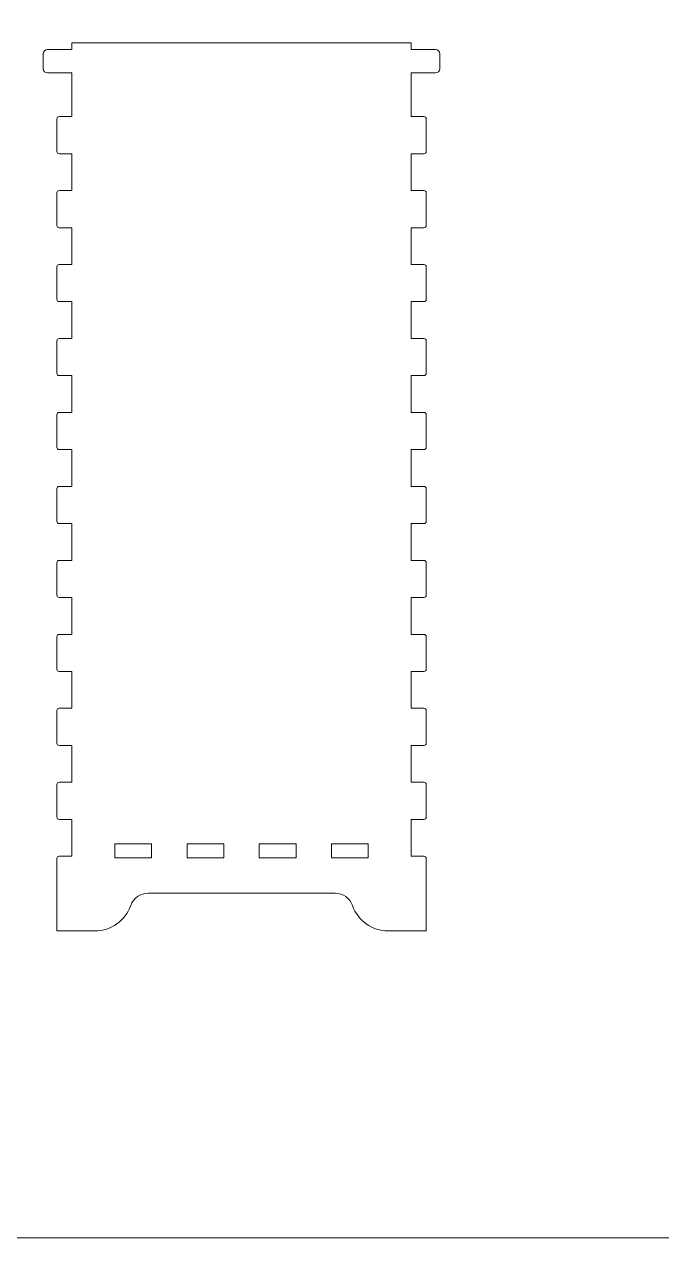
# Model space of a CAD drawing. Header units: millimetres. Extents: x -1099 to 2075, y -1295 to 1553.
# Drawn here: x 1230.5 to 1400, y -1295 to -972.3 of the extents above; entities that cross this region are included whole.
import ezdxf

# ---------------------------------------------------------------- set-up
doc = ezdxf.new("R2010")
doc.units = ezdxf.units.MM
doc.header["$MEASUREMENT"] = 0
doc.layers.add('layer 1', color=7, linetype='Continuous')

msp = doc.modelspace()

# ---------------------------------------------------------------- linework, layer by layer
at = {"layer": 'layer 1', "color": 250, "lineweight": 9}
msp.add_open_spline([(725, -464.9999), (725, -464.9999), (2075, -464.9999), (2075, -464.9999), (2075, -464.9999), (2075, -464.9999), (2075, -1294.9999), (2075, -1294.9999), (2075, -1294.9999), (2075, -1294.9999), (725, -1294.9999), (725, -1294.9999), (725, -1294.9999), (725, -1294.9999), (725, -464.9999), (725, -464.9999)], degree=3, knots=[0, 0, 0, 0, 0.2, 0.2, 0.2, 0.2, 0.4, 0.4, 0.4, 0.4, 0.6, 0.6, 0.6, 0.6, 1, 1, 1, 1], dxfattribs=at)
at = {"layer": 'layer 1', "color": 240, "lineweight": 9}
for points, knots in [([(1243.199, -1193.5443), (1243.199, -1193.5443), (1243.199, -1183.7443), (1243.199, -1183.7443), (1243.199, -1183.7443), (1243.199, -1183.7443), (1239.799, -1183.7443), (1239.799, -1183.7443), (1239.799, -1183.7443), (1239.4685, -1183.7443), (1239.199, -1183.4748), (1239.199, -1183.1443), (1239.199, -1183.1443), (1239.199, -1183.1443), (1239.199, -1174.4777), (1239.199, -1174.4777), (1239.199, -1174.4777), (1239.199, -1174.1473), (1239.4686, -1173.8777), (1239.799, -1173.8777), (1239.799, -1173.8777), (1239.799, -1173.8777), (1243.199, -1173.8777), (1243.199, -1173.8777), (1243.199, -1173.8777), (1243.199, -1173.8777), (1243.199, -1164.0777), (1243.199, -1164.0777), (1243.199, -1164.0777), (1243.199, -1164.0777), (1239.799, -1164.0777), (1239.799, -1164.0777), (1239.799, -1164.0777), (1239.4685, -1164.0777), (1239.199, -1163.8082), (1239.199, -1163.4777), (1239.199, -1163.4777), (1239.199, -1163.4777), (1239.199, -1154.811), (1239.199, -1154.811), (1239.199, -1154.811), (1239.199, -1154.4806), (1239.4686, -1154.211), (1239.799, -1154.211), (1239.799, -1154.211), (1239.799, -1154.211), (1243.199, -1154.211), (1243.199, -1154.211), (1243.199, -1154.211), (1243.199, -1154.211), (1243.199, -1144.411), (1243.199, -1144.411), (1243.199, -1144.411), (1243.199, -1144.411), (1239.799, -1144.411), (1239.799, -1144.411), (1239.799, -1144.411), (1239.4685, -1144.411), (1239.199, -1144.1415), (1239.199, -1143.811), (1239.199, -1143.811), (1239.199, -1143.811), (1239.199, -1135.1443), (1239.199, -1135.1443), (1239.199, -1135.1443), (1239.199, -1134.8139), (1239.4686, -1134.5443), (1239.799, -1134.5443), (1239.799, -1134.5443), (1239.799, -1134.5443), (1243.199, -1134.5443), (1243.199, -1134.5443), (1243.199, -1134.5443), (1243.199, -1134.5443), (1243.199, -1124.7443), (1243.199, -1124.7443), (1243.199, -1124.7443), (1243.199, -1124.7443), (1239.799, -1124.7443), (1239.799, -1124.7443), (1239.799, -1124.7443), (1239.4685, -1124.7443), (1239.199, -1124.4748), (1239.199, -1124.1443), (1239.199, -1124.1443), (1239.199, -1124.1443), (1239.199, -1115.4777), (1239.199, -1115.4777), (1239.199, -1115.4777), (1239.199, -1115.1473), (1239.4686, -1114.8777), (1239.799, -1114.8777), (1239.799, -1114.8777), (1239.799, -1114.8777), (1243.199, -1114.8777), (1243.199, -1114.8777), (1243.199, -1114.8777), (1243.199, -1114.8777), (1243.199, -1105.0777), (1243.199, -1105.0777), (1243.199, -1105.0777), (1243.199, -1105.0777), (1239.799, -1105.0777), (1239.799, -1105.0777), (1239.799, -1105.0777), (1239.4685, -1105.0777), (1239.199, -1104.8082), (1239.199, -1104.4777), (1239.199, -1104.4777), (1239.199, -1104.4777), (1239.199, -1095.811), (1239.199, -1095.811), (1239.199, -1095.811), (1239.199, -1095.4806), (1239.4686, -1095.211), (1239.799, -1095.211), (1239.799, -1095.211), (1239.799, -1095.211), (1243.199, -1095.211), (1243.199, -1095.211), (1243.199, -1095.211), (1243.199, -1095.211), (1243.199, -1085.411), (1243.199, -1085.411), (1243.199, -1085.411), (1243.199, -1085.411), (1239.799, -1085.411), (1239.799, -1085.411), (1239.799, -1085.411), (1239.4685, -1085.411), (1239.199, -1085.1415), (1239.199, -1084.811), (1239.199, -1084.811), (1239.199, -1084.811), (1239.199, -1076.1443), (1239.199, -1076.1443), (1239.199, -1076.1443), (1239.199, -1075.8139), (1239.4686, -1075.5443), (1239.799, -1075.5443), (1239.799, -1075.5443), (1239.799, -1075.5443), (1243.199, -1075.5443), (1243.199, -1075.5443), (1243.199, -1075.5443), (1243.199, -1075.5443), (1243.199, -1065.7443), (1243.199, -1065.7443), (1243.199, -1065.7443), (1243.199, -1065.7443), (1239.799, -1065.7443), (1239.799, -1065.7443), (1239.799, -1065.7443), (1239.4685, -1065.7443), (1239.199, -1065.4748), (1239.199, -1065.1443), (1239.199, -1065.1443), (1239.199, -1065.1443), (1239.199, -1056.4777), (1239.199, -1056.4777), (1239.199, -1056.4777), (1239.199, -1056.1473), (1239.4686, -1055.8777), (1239.799, -1055.8777), (1239.799, -1055.8777), (1239.799, -1055.8777), (1243.199, -1055.8777), (1243.199, -1055.8777), (1243.199, -1055.8777), (1243.199, -1055.8777), (1243.199, -1046.0777), (1243.199, -1046.0777), (1243.199, -1046.0777), (1243.199, -1046.0777), (1239.799, -1046.0777), (1239.799, -1046.0777), (1239.799, -1046.0777), (1239.4685, -1046.0777), (1239.199, -1045.8082), (1239.199, -1045.4777), (1239.199, -1045.4777), (1239.199, -1045.4777), (1239.199, -1036.811), (1239.199, -1036.811), (1239.199, -1036.811), (1239.199, -1036.4806), (1239.4686, -1036.211), (1239.799, -1036.211), (1239.799, -1036.211), (1239.799, -1036.211), (1243.199, -1036.211), (1243.199, -1036.211), (1243.199, -1036.211), (1243.199, -1036.211), (1243.199, -1026.411), (1243.199, -1026.411), (1243.199, -1026.411), (1243.199, -1026.411), (1239.799, -1026.411), (1239.799, -1026.411), (1239.799, -1026.411), (1239.4685, -1026.411), (1239.199, -1026.1415), (1239.199, -1025.811), (1239.199, -1025.811), (1239.199, -1025.811), (1239.199, -1017.1443), (1239.199, -1017.1443), (1239.199, -1017.1443), (1239.199, -1016.8139), (1239.4686, -1016.5443), (1239.799, -1016.5443), (1239.799, -1016.5443), (1239.799, -1016.5443), (1243.199, -1016.5443), (1243.199, -1016.5443), (1243.199, -1016.5443), (1243.199, -1016.5443), (1243.199, -1006.7443), (1243.199, -1006.7443), (1243.199, -1006.7443), (1243.199, -1006.7443), (1239.799, -1006.7443), (1239.799, -1006.7443), (1239.799, -1006.7443), (1239.4685, -1006.7443), (1239.199, -1006.4748), (1239.199, -1006.1443), (1239.199, -1006.1443), (1239.199, -1006.1443), (1239.199, -997.4777), (1239.199, -997.4777), (1239.199, -997.4777), (1239.199, -997.1473), (1239.4686, -996.8777), (1239.799, -996.8777), (1239.799, -996.8777), (1239.799, -996.8777), (1243.199, -996.8777), (1243.199, -996.8777), (1243.199, -996.8777), (1243.199, -996.8777), (1243.199, -985.2444), (1243.199, -985.2444), (1243.199, -985.2444), (1243.199, -985.2444), (1236.699, -985.2444), (1236.699, -985.2444), (1236.699, -985.2444), (1236.0932, -985.2444), (1235.599, -984.7502), (1235.599, -984.1444), (1235.599, -984.1444), (1235.599, -984.1444), (1235.599, -980.1444), (1235.599, -980.1444), (1235.599, -980.1444), (1235.599, -979.5388), (1236.0934, -979.0444), (1236.699, -979.0444), (1236.699, -979.0444), (1236.699, -979.0444), (1243.199, -979.0444), (1243.199, -979.0444), (1243.199, -979.0444), (1243.199, -979.0444), (1243.199, -977.211), (1243.199, -977.211), (1243.199, -977.211), (1243.199, -977.211), (1333.399, -977.211), (1333.399, -977.211), (1333.399, -977.211), (1333.399, -977.211), (1333.399, -979.0444), (1333.399, -979.0444), (1333.399, -979.0444), (1333.399, -979.0444), (1339.899, -979.0444), (1339.899, -979.0444), (1339.899, -979.0444), (1340.5048, -979.0444), (1340.999, -979.5386), (1340.999, -980.1444), (1340.999, -980.1444), (1340.999, -980.1444), (1340.999, -984.1444), (1340.999, -984.1444), (1340.999, -984.1444), (1340.999, -984.7504), (1340.505, -985.2444), (1339.899, -985.2444), (1339.899, -985.2444), (1339.899, -985.2444), (1333.399, -985.2444), (1333.399, -985.2444), (1333.399, -985.2444), (1333.399, -985.2444), (1333.399, -996.8777), (1333.399, -996.8777), (1333.399, -996.8777), (1333.399, -996.8777), (1336.799, -996.8777), (1336.799, -996.8777), (1336.799, -996.8777), (1337.1295, -996.8777), (1337.399, -997.1472), (1337.399, -997.4777), (1337.399, -997.4777), (1337.399, -997.4777), (1337.399, -1006.1443), (1337.399, -1006.1443), (1337.399, -1006.1443), (1337.399, -1006.4749), (1337.1296, -1006.7443), (1336.799, -1006.7443), (1336.799, -1006.7443), (1336.799, -1006.7443), (1333.399, -1006.7443), (1333.399, -1006.7443), (1333.399, -1006.7443), (1333.399, -1006.7443), (1333.399, -1016.5443), (1333.399, -1016.5443), (1333.399, -1016.5443), (1333.399, -1016.5443), (1336.799, -1016.5443), (1336.799, -1016.5443), (1336.799, -1016.5443), (1337.1295, -1016.5443), (1337.399, -1016.8138), (1337.399, -1017.1443), (1337.399, -1017.1443), (1337.399, -1017.1443), (1337.399, -1025.811), (1337.399, -1025.811), (1337.399, -1025.811), (1337.399, -1026.1416), (1337.1296, -1026.411), (1336.799, -1026.411), (1336.799, -1026.411), (1336.799, -1026.411), (1333.399, -1026.411), (1333.399, -1026.411), (1333.399, -1026.411), (1333.399, -1026.411), (1333.399, -1036.211), (1333.399, -1036.211), (1333.399, -1036.211), (1333.399, -1036.211), (1336.799, -1036.211), (1336.799, -1036.211), (1336.799, -1036.211), (1337.1295, -1036.211), (1337.399, -1036.4805), (1337.399, -1036.811), (1337.399, -1036.811), (1337.399, -1036.811), (1337.399, -1045.4777), (1337.399, -1045.4777), (1337.399, -1045.4777), (1337.399, -1045.8083), (1337.1296, -1046.0777), (1336.799, -1046.0777), (1336.799, -1046.0777), (1336.799, -1046.0777), (1333.399, -1046.0777), (1333.399, -1046.0777), (1333.399, -1046.0777), (1333.399, -1046.0777), (1333.399, -1055.8777), (1333.399, -1055.8777), (1333.399, -1055.8777), (1333.399, -1055.8777), (1336.799, -1055.8777), (1336.799, -1055.8777), (1336.799, -1055.8777), (1337.1295, -1055.8777), (1337.399, -1056.1472), (1337.399, -1056.4777), (1337.399, -1056.4777), (1337.399, -1056.4777), (1337.399, -1065.1443), (1337.399, -1065.1443), (1337.399, -1065.1443), (1337.399, -1065.4749), (1337.1296, -1065.7443), (1336.799, -1065.7443), (1336.799, -1065.7443), (1336.799, -1065.7443), (1333.399, -1065.7443), (1333.399, -1065.7443), (1333.399, -1065.7443), (1333.399, -1065.7443), (1333.399, -1075.5443), (1333.399, -1075.5443), (1333.399, -1075.5443), (1333.399, -1075.5443), (1336.799, -1075.5443), (1336.799, -1075.5443), (1336.799, -1075.5443), (1337.1295, -1075.5443), (1337.399, -1075.8138), (1337.399, -1076.1443), (1337.399, -1076.1443), (1337.399, -1076.1443), (1337.399, -1084.811), (1337.399, -1084.811), (1337.399, -1084.811), (1337.399, -1085.1416), (1337.1296, -1085.411), (1336.799, -1085.411), (1336.799, -1085.411), (1336.799, -1085.411), (1333.399, -1085.411), (1333.399, -1085.411), (1333.399, -1085.411), (1333.399, -1085.411), (1333.399, -1095.211), (1333.399, -1095.211), (1333.399, -1095.211), (1333.399, -1095.211), (1336.799, -1095.211), (1336.799, -1095.211), (1336.799, -1095.211), (1337.1295, -1095.211), (1337.399, -1095.4805), (1337.399, -1095.811), (1337.399, -1095.811), (1337.399, -1095.811), (1337.399, -1104.4777), (1337.399, -1104.4777), (1337.399, -1104.4777), (1337.399, -1104.8083), (1337.1296, -1105.0777), (1336.799, -1105.0777), (1336.799, -1105.0777), (1336.799, -1105.0777), (1333.399, -1105.0777), (1333.399, -1105.0777), (1333.399, -1105.0777), (1333.399, -1105.0777), (1333.399, -1114.8777), (1333.399, -1114.8777), (1333.399, -1114.8777), (1333.399, -1114.8777), (1336.799, -1114.8777), (1336.799, -1114.8777), (1336.799, -1114.8777), (1337.1295, -1114.8777), (1337.399, -1115.1472), (1337.399, -1115.4777), (1337.399, -1115.4777), (1337.399, -1115.4777), (1337.399, -1124.1443), (1337.399, -1124.1443), (1337.399, -1124.1443), (1337.399, -1124.4749), (1337.1296, -1124.7443), (1336.799, -1124.7443), (1336.799, -1124.7443), (1336.799, -1124.7443), (1333.399, -1124.7443), (1333.399, -1124.7443), (1333.399, -1124.7443), (1333.399, -1124.7443), (1333.399, -1134.5443), (1333.399, -1134.5443), (1333.399, -1134.5443), (1333.399, -1134.5443), (1336.799, -1134.5443), (1336.799, -1134.5443), (1336.799, -1134.5443), (1337.1295, -1134.5443), (1337.399, -1134.8138), (1337.399, -1135.1443), (1337.399, -1135.1443), (1337.399, -1135.1443), (1337.399, -1143.811), (1337.399, -1143.811), (1337.399, -1143.811), (1337.399, -1144.1416), (1337.1296, -1144.411), (1336.799, -1144.411), (1336.799, -1144.411), (1336.799, -1144.411), (1333.399, -1144.411), (1333.399, -1144.411), (1333.399, -1144.411), (1333.399, -1144.411), (1333.399, -1154.211), (1333.399, -1154.211), (1333.399, -1154.211), (1333.399, -1154.211), (1336.799, -1154.211), (1336.799, -1154.211), (1336.799, -1154.211), (1337.1295, -1154.211), (1337.399, -1154.4805), (1337.399, -1154.811), (1337.399, -1154.811), (1337.399, -1154.811), (1337.399, -1163.4777), (1337.399, -1163.4777), (1337.399, -1163.4777), (1337.399, -1163.8083), (1337.1296, -1164.0777), (1336.799, -1164.0777), (1336.799, -1164.0777), (1336.799, -1164.0777), (1333.399, -1164.0777), (1333.399, -1164.0777), (1333.399, -1164.0777), (1333.399, -1164.0777), (1333.399, -1173.8777), (1333.399, -1173.8777), (1333.399, -1173.8777), (1333.399, -1173.8777), (1336.799, -1173.8777), (1336.799, -1173.8777), (1336.799, -1173.8777), (1337.1295, -1173.8777), (1337.399, -1174.1472), (1337.399, -1174.4777), (1337.399, -1174.4777), (1337.399, -1174.4777), (1337.399, -1183.1443), (1337.399, -1183.1443), (1337.399, -1183.1443), (1337.399, -1183.4749), (1337.1296, -1183.7443), (1336.799, -1183.7443), (1336.799, -1183.7443), (1336.799, -1183.7443), (1333.399, -1183.7443), (1333.399, -1183.7443), (1333.399, -1183.7443), (1333.399, -1183.7443), (1333.399, -1193.5443), (1333.399, -1193.5443), (1333.399, -1193.5443), (1333.399, -1193.5443), (1336.799, -1193.5443), (1336.799, -1193.5443), (1336.799, -1193.5443), (1337.1295, -1193.5443), (1337.399, -1193.8138), (1337.399, -1194.1443), (1337.399, -1194.1443), (1337.399, -1194.1443), (1337.399, -1213.4109), (1337.399, -1213.4109), (1337.399, -1213.4109), (1337.399, -1213.4109), (1327.299, -1213.4109), (1327.299, -1213.4109), (1327.299, -1213.4109), (1323.0203, -1213.4109), (1319.2019, -1210.6923), (1317.7759, -1206.673), (1317.7759, -1206.673), (1317.0692, -1204.6809), (1315.2729, -1203.411), (1313.1589, -1203.411), (1313.1589, -1203.411), (1313.1589, -1203.411), (1263.4391, -1203.411), (1263.4391, -1203.411), (1263.4391, -1203.411), (1261.3251, -1203.411), (1259.5288, -1204.6809), (1258.8221, -1206.673), (1258.8221, -1206.673), (1257.3961, -1210.6923), (1253.5777, -1213.4109), (1249.299, -1213.4109), (1249.299, -1213.4109), (1249.299, -1213.4109), (1239.199, -1213.4109), (1239.199, -1213.4109), (1239.199, -1213.4109), (1239.199, -1213.4109), (1239.199, -1194.1443), (1239.199, -1194.1443), (1239.199, -1194.1443), (1239.199, -1193.8139), (1239.4686, -1193.5443), (1239.799, -1193.5443), (1239.799, -1193.5443), (1239.799, -1193.5443), (1243.199, -1193.5443), (1243.199, -1193.5443)], [0, 0, 0, 0, 0.00671141, 0.00671141, 0.00671141, 0.00671141, 0.01342282, 0.01342282, 0.01342282, 0.01342282, 0.02013423, 0.02013423, 0.02013423, 0.02013423, 0.02684564, 0.02684564, 0.02684564, 0.02684564, 0.03355705, 0.03355705, 0.03355705, 0.03355705, 0.04026846, 0.04026846, 0.04026846, 0.04026846, 0.04697987, 0.04697987, 0.04697987, 0.04697987, 0.05369128, 0.05369128, 0.05369128, 0.05369128, 0.06040268, 0.06040268, 0.06040268, 0.06040268, 0.06711409, 0.06711409, 0.06711409, 0.06711409, 0.0738255, 0.0738255, 0.0738255, 0.0738255, 0.08053691, 0.08053691, 0.08053691, 0.08053691, 0.08724832, 0.08724832, 0.08724832, 0.08724832, 0.09395973, 0.09395973, 0.09395973, 0.09395973, 0.10067114, 0.10067114, 0.10067114, 0.10067114, 0.10738255, 0.10738255, 0.10738255, 0.10738255, 0.11409396, 0.11409396, 0.11409396, 0.11409396, 0.12080537, 0.12080537, 0.12080537, 0.12080537, 0.12751678, 0.12751678, 0.12751678, 0.12751678, 0.13422819, 0.13422819, 0.13422819, 0.13422819, 0.1409396, 0.1409396, 0.1409396, 0.1409396, 0.14765101, 0.14765101, 0.14765101, 0.14765101, 0.15436242, 0.15436242, 0.15436242, 0.15436242, 0.16107383, 0.16107383, 0.16107383, 0.16107383, 0.16778523, 0.16778523, 0.16778523, 0.16778523, 0.17449664, 0.17449664, 0.17449664, 0.17449664, 0.18120805, 0.18120805, 0.18120805, 0.18120805, 0.18791946, 0.18791946, 0.18791946, 0.18791946, 0.19463087, 0.19463087, 0.19463087, 0.19463087, 0.20134228, 0.20134228, 0.20134228, 0.20134228, 0.20805369, 0.20805369, 0.20805369, 0.20805369, 0.2147651, 0.2147651, 0.2147651, 0.2147651, 0.22147651, 0.22147651, 0.22147651, 0.22147651, 0.22818792, 0.22818792, 0.22818792, 0.22818792, 0.23489933, 0.23489933, 0.23489933, 0.23489933, 0.24161074, 0.24161074, 0.24161074, 0.24161074, 0.24832215, 0.24832215, 0.24832215, 0.24832215, 0.25503356, 0.25503356, 0.25503356, 0.25503356, 0.26174497, 0.26174497, 0.26174497, 0.26174497, 0.26845638, 0.26845638, 0.26845638, 0.26845638, 0.27516779, 0.27516779, 0.27516779, 0.27516779, 0.28187919, 0.28187919, 0.28187919, 0.28187919, 0.2885906, 0.2885906, 0.2885906, 0.2885906, 0.29530201, 0.29530201, 0.29530201, 0.29530201, 0.30201342, 0.30201342, 0.30201342, 0.30201342, 0.30872483, 0.30872483, 0.30872483, 0.30872483, 0.31543624, 0.31543624, 0.31543624, 0.31543624, 0.32214765, 0.32214765, 0.32214765, 0.32214765, 0.32885906, 0.32885906, 0.32885906, 0.32885906, 0.33557047, 0.33557047, 0.33557047, 0.33557047, 0.34228188, 0.34228188, 0.34228188, 0.34228188, 0.34899329, 0.34899329, 0.34899329, 0.34899329, 0.3557047, 0.3557047, 0.3557047, 0.3557047, 0.36241611, 0.36241611, 0.36241611, 0.36241611, 0.36912752, 0.36912752, 0.36912752, 0.36912752, 0.37583893, 0.37583893, 0.37583893, 0.37583893, 0.38255034, 0.38255034, 0.38255034, 0.38255034, 0.38926174, 0.38926174, 0.38926174, 0.38926174, 0.39597315, 0.39597315, 0.39597315, 0.39597315, 0.40268456, 0.40268456, 0.40268456, 0.40268456, 0.40939597, 0.40939597, 0.40939597, 0.40939597, 0.41610738, 0.41610738, 0.41610738, 0.41610738, 0.42281879, 0.42281879, 0.42281879, 0.42281879, 0.4295302, 0.4295302, 0.4295302, 0.4295302, 0.43624161, 0.43624161, 0.43624161, 0.43624161, 0.44295302, 0.44295302, 0.44295302, 0.44295302, 0.44966443, 0.44966443, 0.44966443, 0.44966443, 0.45637584, 0.45637584, 0.45637584, 0.45637584, 0.46308725, 0.46308725, 0.46308725, 0.46308725, 0.46979866, 0.46979866, 0.46979866, 0.46979866, 0.47651007, 0.47651007, 0.47651007, 0.47651007, 0.48322148, 0.48322148, 0.48322148, 0.48322148, 0.48993289, 0.48993289, 0.48993289, 0.48993289, 0.4966443, 0.4966443, 0.4966443, 0.4966443, 0.5033557, 0.5033557, 0.5033557, 0.5033557, 0.51006711, 0.51006711, 0.51006711, 0.51006711, 0.51677852, 0.51677852, 0.51677852, 0.51677852, 0.52348993, 0.52348993, 0.52348993, 0.52348993, 0.53020134, 0.53020134, 0.53020134, 0.53020134, 0.53691275, 0.53691275, 0.53691275, 0.53691275, 0.54362416, 0.54362416, 0.54362416, 0.54362416, 0.55033557, 0.55033557, 0.55033557, 0.55033557, 0.55704698, 0.55704698, 0.55704698, 0.55704698, 0.56375839, 0.56375839, 0.56375839, 0.56375839, 0.5704698, 0.5704698, 0.5704698, 0.5704698, 0.57718121, 0.57718121, 0.57718121, 0.57718121, 0.58389262, 0.58389262, 0.58389262, 0.58389262, 0.59060403, 0.59060403, 0.59060403, 0.59060403, 0.59731544, 0.59731544, 0.59731544, 0.59731544, 0.60402685, 0.60402685, 0.60402685, 0.60402685, 0.61073826, 0.61073826, 0.61073826, 0.61073826, 0.61744966, 0.61744966, 0.61744966, 0.61744966, 0.62416107, 0.62416107, 0.62416107, 0.62416107, 0.63087248, 0.63087248, 0.63087248, 0.63087248, 0.63758389, 0.63758389, 0.63758389, 0.63758389, 0.6442953, 0.6442953, 0.6442953, 0.6442953, 0.65100671, 0.65100671, 0.65100671, 0.65100671, 0.65771812, 0.65771812, 0.65771812, 0.65771812, 0.66442953, 0.66442953, 0.66442953, 0.66442953, 0.67114094, 0.67114094, 0.67114094, 0.67114094, 0.67785235, 0.67785235, 0.67785235, 0.67785235, 0.68456376, 0.68456376, 0.68456376, 0.68456376, 0.69127517, 0.69127517, 0.69127517, 0.69127517, 0.69798658, 0.69798658, 0.69798658, 0.69798658, 0.70469799, 0.70469799, 0.70469799, 0.70469799, 0.7114094, 0.7114094, 0.7114094, 0.7114094, 0.71812081, 0.71812081, 0.71812081, 0.71812081, 0.72483221, 0.72483221, 0.72483221, 0.72483221, 0.73154362, 0.73154362, 0.73154362, 0.73154362, 0.73825503, 0.73825503, 0.73825503, 0.73825503, 0.74496644, 0.74496644, 0.74496644, 0.74496644, 0.75167785, 0.75167785, 0.75167785, 0.75167785, 0.75838926, 0.75838926, 0.75838926, 0.75838926, 0.76510067, 0.76510067, 0.76510067, 0.76510067, 0.77181208, 0.77181208, 0.77181208, 0.77181208, 0.77852349, 0.77852349, 0.77852349, 0.77852349, 0.7852349, 0.7852349, 0.7852349, 0.7852349, 0.79194631, 0.79194631, 0.79194631, 0.79194631, 0.79865772, 0.79865772, 0.79865772, 0.79865772, 0.80536913, 0.80536913, 0.80536913, 0.80536913, 0.81208054, 0.81208054, 0.81208054, 0.81208054, 0.81879195, 0.81879195, 0.81879195, 0.81879195, 0.82550336, 0.82550336, 0.82550336, 0.82550336, 0.83221477, 0.83221477, 0.83221477, 0.83221477, 0.83892617, 0.83892617, 0.83892617, 0.83892617, 0.84563758, 0.84563758, 0.84563758, 0.84563758, 0.85234899, 0.85234899, 0.85234899, 0.85234899, 0.8590604, 0.8590604, 0.8590604, 0.8590604, 0.86577181, 0.86577181, 0.86577181, 0.86577181, 0.87248322, 0.87248322, 0.87248322, 0.87248322, 0.87919463, 0.87919463, 0.87919463, 0.87919463, 0.88590604, 0.88590604, 0.88590604, 0.88590604, 0.89261745, 0.89261745, 0.89261745, 0.89261745, 0.89932886, 0.89932886, 0.89932886, 0.89932886, 0.90604027, 0.90604027, 0.90604027, 0.90604027, 0.91275168, 0.91275168, 0.91275168, 0.91275168, 0.91946309, 0.91946309, 0.91946309, 0.91946309, 0.9261745, 0.9261745, 0.9261745, 0.9261745, 0.93288591, 0.93288591, 0.93288591, 0.93288591, 0.93959732, 0.93959732, 0.93959732, 0.93959732, 0.94630872, 0.94630872, 0.94630872, 0.94630872, 0.95302013, 0.95302013, 0.95302013, 0.95302013, 0.95973154, 0.95973154, 0.95973154, 0.95973154, 0.96644295, 0.96644295, 0.96644295, 0.96644295, 0.97315436, 0.97315436, 0.97315436, 0.97315436, 0.97986577, 0.97986577, 0.97986577, 0.97986577, 0.98657718, 0.98657718, 0.98657718, 0.98657718, 1, 1, 1, 1]), ([(1254.599, -1194.011), (1254.599, -1194.011), (1264.399, -1194.011), (1264.399, -1194.011), (1264.399, -1194.011), (1264.399, -1194.011), (1264.399, -1190.211), (1264.399, -1190.211), (1264.399, -1190.211), (1264.399, -1190.211), (1254.599, -1190.211), (1254.599, -1190.211), (1254.599, -1190.211), (1254.599, -1190.211), (1254.599, -1194.011), (1254.599, -1194.011)], [0, 0, 0, 0, 0.2, 0.2, 0.2, 0.2, 0.4, 0.4, 0.4, 0.4, 0.6, 0.6, 0.6, 0.6, 1, 1, 1, 1]), ([(1273.799, -1194.011), (1273.799, -1194.011), (1283.599, -1194.011), (1283.599, -1194.011), (1283.599, -1194.011), (1283.599, -1194.011), (1283.599, -1190.211), (1283.599, -1190.211), (1283.599, -1190.211), (1283.599, -1190.211), (1273.799, -1190.211), (1273.799, -1190.211), (1273.799, -1190.211), (1273.799, -1190.211), (1273.799, -1194.011), (1273.799, -1194.011)], [0, 0, 0, 0, 0.2, 0.2, 0.2, 0.2, 0.4, 0.4, 0.4, 0.4, 0.6, 0.6, 0.6, 0.6, 1, 1, 1, 1]), ([(1292.999, -1194.011), (1292.999, -1194.011), (1302.799, -1194.011), (1302.799, -1194.011), (1302.799, -1194.011), (1302.799, -1194.011), (1302.799, -1190.211), (1302.799, -1190.211), (1302.799, -1190.211), (1302.799, -1190.211), (1292.999, -1190.211), (1292.999, -1190.211), (1292.999, -1190.211), (1292.999, -1190.211), (1292.999, -1194.011), (1292.999, -1194.011)], [0, 0, 0, 0, 0.2, 0.2, 0.2, 0.2, 0.4, 0.4, 0.4, 0.4, 0.6, 0.6, 0.6, 0.6, 1, 1, 1, 1]), ([(1312.199, -1194.011), (1312.199, -1194.011), (1321.999, -1194.011), (1321.999, -1194.011), (1321.999, -1194.011), (1321.999, -1194.011), (1321.999, -1190.211), (1321.999, -1190.211), (1321.999, -1190.211), (1321.999, -1190.211), (1312.199, -1190.211), (1312.199, -1190.211), (1312.199, -1190.211), (1312.199, -1190.211), (1312.199, -1194.011), (1312.199, -1194.011)], [0, 0, 0, 0, 0.2, 0.2, 0.2, 0.2, 0.4, 0.4, 0.4, 0.4, 0.6, 0.6, 0.6, 0.6, 1, 1, 1, 1])]:
    msp.add_open_spline(points, degree=3, knots=knots, dxfattribs=at)

doc.saveas('drawing.dxf')
